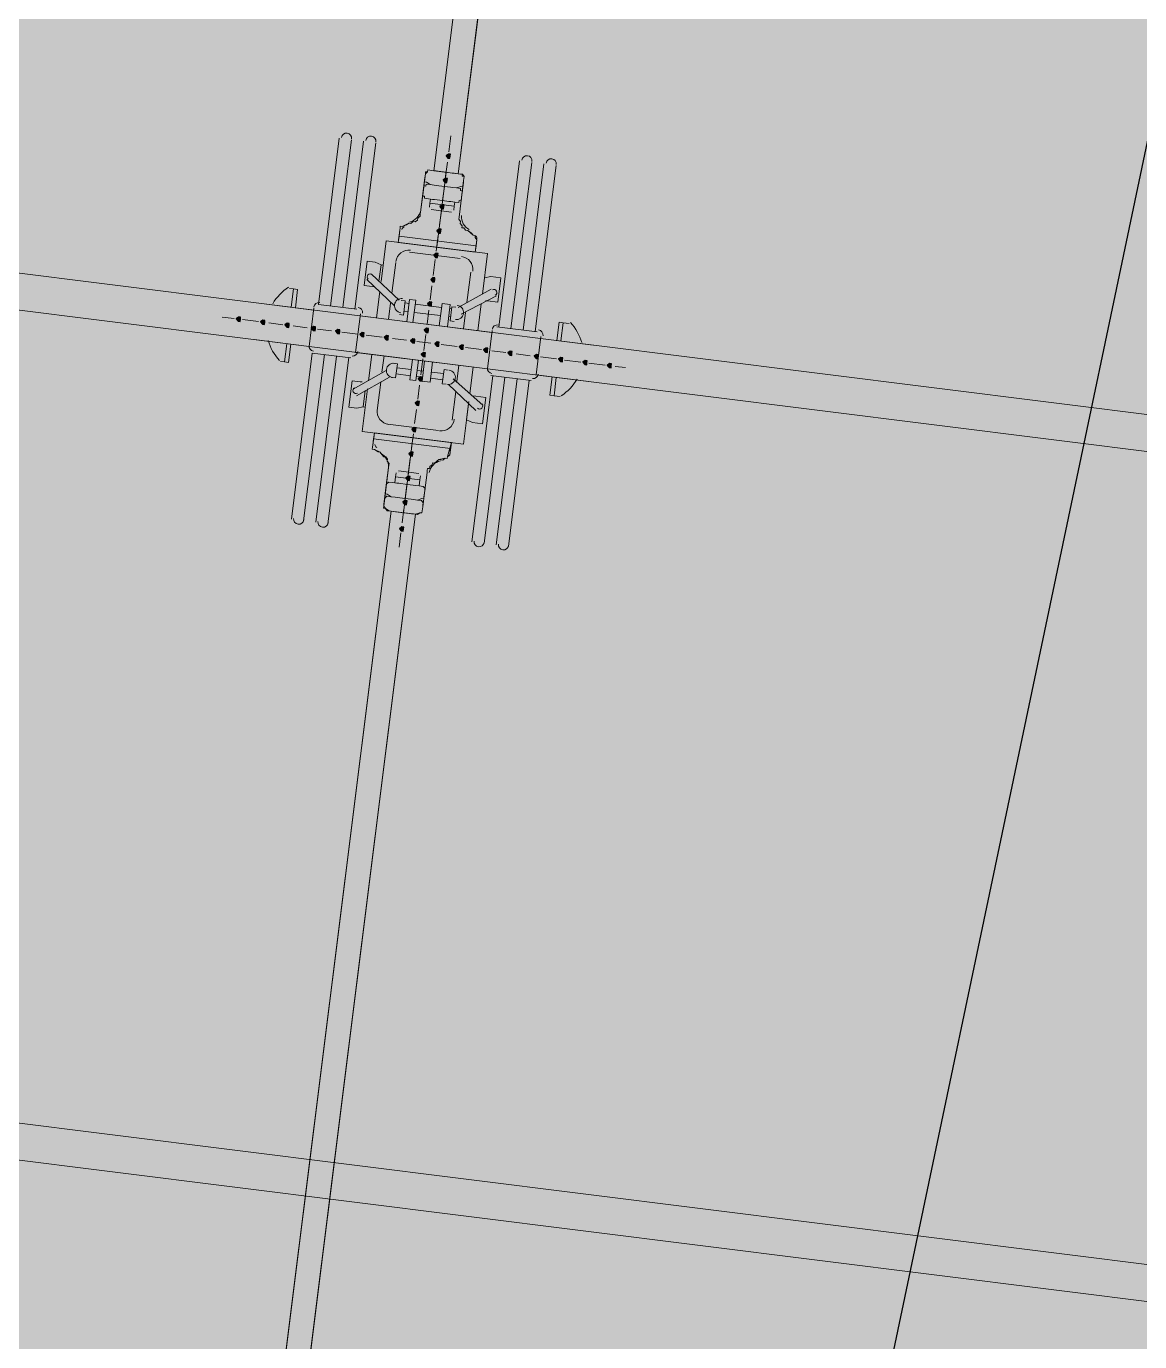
# Model space of a CAD drawing. Header units: metres. Extents: x -4 to 509425, y 7549 to 4732445.
# Drawn here: x 476048.28 to 476052.89, y 4719740.6 to 4719746.05 of the extents above; entities that cross this region are included whole.
import ezdxf

# ---------------------------------------------------------------- set-up
doc = ezdxf.new("R2010")
doc.units = ezdxf.units.M
doc.header["$LTSCALE"] = 0.01
doc.header["$MEASUREMENT"] = 0
doc.layers.get('0').update_dxf_attribs({"lineweight": 0})
for name, color, linetype in [('_SUBESTACIÓN', 1, 'Continuous'), ('PARCELAS', 31, 'Continuous'), ('SUBESTACION LA VID', 253, 'Continuous')]:
    doc.layers.add(name, color=color, linetype=linetype)

# ---------------------------------------------------------------- blocks, each defined once
blk = doc.blocks.new('A$Cfff6051d')
at = {"layer": 'SUBESTACION LA VID', "transparency": 33554687}
h = blk.add_hatch(color=256, dxfattribs=at)
h.dxf.hatch_style = 2
h.paths.add_polyline_path([(476050.0362, 4719745.5111), (476050.0373, 4719745.5195), (476050.0289, 4719745.5206), (476050.0194, 4719745.5132), (476050.0268, 4719745.5038), (476050.0352, 4719745.5027)])
h = blk.add_hatch(color=256, dxfattribs=at)
h.dxf.hatch_style = 2
h.paths.add_polyline_path([(476050.0236, 4719745.4103), (476050.0246, 4719745.4187), (476050.0162, 4719745.4198), (476050.0068, 4719745.4124), (476050.0141, 4719745.403), (476050.0225, 4719745.4019)])
h = blk.add_hatch(color=256, dxfattribs=at)
h.dxf.hatch_style = 2
h.paths.add_polyline_path([(476050.0099, 4719745.3011), (476050.0109, 4719745.3095), (476050.0025, 4719745.3106), (476049.9931, 4719745.3032), (476050.0004, 4719745.2938), (476050.0088, 4719745.2927)])
h = blk.add_hatch(color=256, dxfattribs=at)
h.dxf.hatch_style = 2
h.paths.add_polyline_path([(476049.9972, 4719745.2003), (476049.9983, 4719745.2087), (476049.9899, 4719745.2098), (476049.9804, 4719745.2024), (476049.9878, 4719745.193), (476049.9962, 4719745.1919)])
h = blk.add_hatch(color=256, dxfattribs=at)
h.dxf.hatch_style = 2
h.paths.add_polyline_path([(476049.9846, 4719745.0995), (476049.9857, 4719745.1079), (476049.9773, 4719745.109), (476049.9678, 4719745.1016), (476049.9752, 4719745.0922), (476049.9836, 4719745.0911)])
h = blk.add_hatch(color=256, dxfattribs=at)
h.dxf.hatch_style = 2
h.paths.add_polyline_path([(476049.972, 4719744.9987), (476049.973, 4719745.0071), (476049.9646, 4719745.0082), (476049.9552, 4719745.0008), (476049.9625, 4719744.9914), (476049.9709, 4719744.9903)])
h = blk.add_hatch(color=256, dxfattribs=at)
h.dxf.hatch_style = 2
h.paths.add_polyline_path([(476049.9593, 4719744.8979), (476049.9604, 4719744.9063), (476049.952, 4719744.9074), (476049.9425, 4719744.9), (476049.9499, 4719744.8906), (476049.9583, 4719744.8895)])
h = blk.add_hatch(color=256, dxfattribs=at)
h.dxf.hatch_style = 2
h.paths.add_polyline_path([(476049.1665, 4719744.8352), (476049.1675, 4719744.8436), (476049.1591, 4719744.8446), (476049.1497, 4719744.8373), (476049.157, 4719744.8278), (476049.1654, 4719744.8268)])
h = blk.add_hatch(color=256, dxfattribs=at)
h.dxf.hatch_style = 2
h.paths.add_polyline_path([(476049.2673, 4719744.8226), (476049.2683, 4719744.831), (476049.2599, 4719744.832), (476049.2505, 4719744.8247), (476049.2578, 4719744.8152), (476049.2662, 4719744.8142)])
h = blk.add_hatch(color=256, dxfattribs=at)
h.dxf.hatch_style = 2
h.paths.add_polyline_path([(476049.3681, 4719744.8099), (476049.3692, 4719744.8183), (476049.3608, 4719744.8194), (476049.3513, 4719744.812), (476049.3586, 4719744.8026), (476049.367, 4719744.8015)])
h = blk.add_hatch(color=256, dxfattribs=at)
h.dxf.hatch_style = 2
h.paths.add_polyline_path([(476049.4773, 4719744.7962), (476049.4784, 4719744.8046), (476049.47, 4719744.8057), (476049.4605, 4719744.7983), (476049.4678, 4719744.7889), (476049.4762, 4719744.7878)])
h = blk.add_hatch(color=256, dxfattribs=at)
h.dxf.hatch_style = 2
h.paths.add_polyline_path([(476049.5781, 4719744.7836), (476049.5792, 4719744.792), (476049.5708, 4719744.793), (476049.5613, 4719744.7857), (476049.5687, 4719744.7762), (476049.5771, 4719744.7752)])
h = blk.add_hatch(color=256, dxfattribs=at)
h.dxf.hatch_style = 2
h.paths.add_polyline_path([(476049.9456, 4719744.7887), (476049.9467, 4719744.7971), (476049.9383, 4719744.7982), (476049.9288, 4719744.7908), (476049.9362, 4719744.7814), (476049.9446, 4719744.7803)])
h = blk.add_hatch(color=256, dxfattribs=at)
h.dxf.hatch_style = 2
h.paths.add_polyline_path([(476049.6789, 4719744.771), (476049.68, 4719744.7794), (476049.6716, 4719744.7804), (476049.6621, 4719744.7731), (476049.6695, 4719744.7636), (476049.6779, 4719744.7626)])
h = blk.add_hatch(color=256, dxfattribs=at)
h.dxf.hatch_style = 2
h.paths.add_polyline_path([(476049.7797, 4719744.7583), (476049.7808, 4719744.7667), (476049.7724, 4719744.7678), (476049.7629, 4719744.7604), (476049.7703, 4719744.751), (476049.7787, 4719744.7499)])
h = blk.add_hatch(color=256, dxfattribs=at)
h.dxf.hatch_style = 2
h.paths.add_polyline_path([(476049.8889, 4719744.7446), (476049.89, 4719744.753), (476049.8816, 4719744.7541), (476049.8721, 4719744.7467), (476049.8795, 4719744.7373), (476049.8879, 4719744.7362)])
h = blk.add_hatch(color=256, dxfattribs=at)
h.dxf.hatch_style = 2
h.paths.add_polyline_path([(476049.9897, 4719744.732), (476049.9908, 4719744.7404), (476049.9824, 4719744.7414), (476049.9729, 4719744.7341), (476049.9803, 4719744.7246), (476049.9887, 4719744.7236)])
h = blk.add_hatch(color=256, dxfattribs=at)
h.dxf.hatch_style = 2
h.paths.add_polyline_path([(476049.933, 4719744.6879), (476049.9341, 4719744.6963), (476049.9257, 4719744.6974), (476049.9162, 4719744.69), (476049.9236, 4719744.6806), (476049.932, 4719744.6795)])
h = blk.add_hatch(color=256, dxfattribs=at)
h.dxf.hatch_style = 2
h.paths.add_polyline_path([(476050.0905, 4719744.7194), (476050.0916, 4719744.7278), (476050.0832, 4719744.7288), (476050.0737, 4719744.7215), (476050.0811, 4719744.712), (476050.0895, 4719744.711)])
h = blk.add_hatch(color=256, dxfattribs=at)
h.dxf.hatch_style = 2
h.paths.add_polyline_path([(476050.1913, 4719744.7067), (476050.1924, 4719744.7151), (476050.184, 4719744.7162), (476050.1745, 4719744.7088), (476050.1819, 4719744.6994), (476050.1903, 4719744.6983)])
h = blk.add_hatch(color=256, dxfattribs=at)
h.dxf.hatch_style = 2
h.paths.add_polyline_path([(476050.2921, 4719744.6941), (476050.2932, 4719744.7025), (476050.2848, 4719744.7035), (476050.2753, 4719744.6962), (476050.2827, 4719744.6867), (476050.2911, 4719744.6857)])
h = blk.add_hatch(color=256, dxfattribs=at)
h.dxf.hatch_style = 2
h.paths.add_polyline_path([(476050.4013, 4719744.6804), (476050.4024, 4719744.6888), (476050.394, 4719744.6898), (476050.3845, 4719744.6825), (476050.3919, 4719744.673), (476050.4003, 4719744.672)])
h = blk.add_hatch(color=256, dxfattribs=at)
h.dxf.hatch_style = 2
h.paths.add_polyline_path([(476050.5021, 4719744.6677), (476050.5032, 4719744.6761), (476050.4948, 4719744.6772), (476050.4853, 4719744.6699), (476050.4927, 4719744.6604), (476050.5011, 4719744.6593)])
h = blk.add_hatch(color=256, dxfattribs=at)
h.dxf.hatch_style = 2
h.paths.add_polyline_path([(476050.6029, 4719744.6551), (476050.604, 4719744.6635), (476050.5956, 4719744.6646), (476050.5861, 4719744.6572), (476050.5935, 4719744.6478), (476050.6019, 4719744.6467)])
h = blk.add_hatch(color=256, dxfattribs=at)
h.dxf.hatch_style = 2
h.paths.add_polyline_path([(476050.7037, 4719744.6425), (476050.7048, 4719744.6509), (476050.6964, 4719744.6519), (476050.6869, 4719744.6446), (476050.6943, 4719744.6351), (476050.7027, 4719744.6341)])
h = blk.add_hatch(color=256, dxfattribs=at)
h.dxf.hatch_style = 2
h.paths.add_polyline_path([(476049.9204, 4719744.5871), (476049.9214, 4719744.5955), (476049.913, 4719744.5966), (476049.9036, 4719744.5892), (476049.9109, 4719744.5798), (476049.9193, 4719744.5787)])
h = blk.add_hatch(color=256, dxfattribs=at)
h.dxf.hatch_style = 2
h.paths.add_polyline_path([(476049.9077, 4719744.4863), (476049.9088, 4719744.4947), (476049.9004, 4719744.4958), (476049.8909, 4719744.4884), (476049.8983, 4719744.479), (476049.9067, 4719744.4779)])
h = blk.add_hatch(color=256, dxfattribs=at)
h.dxf.hatch_style = 2
h.paths.add_polyline_path([(476049.894, 4719744.3771), (476049.8951, 4719744.3855), (476049.8867, 4719744.3865), (476049.8772, 4719744.3792), (476049.8846, 4719744.3697), (476049.893, 4719744.3687)])
h = blk.add_hatch(color=256, dxfattribs=at)
h.dxf.hatch_style = 2
h.paths.add_polyline_path([(476049.8814, 4719744.2763), (476049.8825, 4719744.2847), (476049.8741, 4719744.2857), (476049.8646, 4719744.2784), (476049.8719, 4719744.2689), (476049.8803, 4719744.2679)])
h = blk.add_hatch(color=256, dxfattribs=at)
h.dxf.hatch_style = 2
h.paths.add_polyline_path([(476049.8688, 4719744.1755), (476049.8698, 4719744.1839), (476049.8614, 4719744.1849), (476049.852, 4719744.1776), (476049.8593, 4719744.1681), (476049.8677, 4719744.1671)])
h = blk.add_hatch(color=256, dxfattribs=at)
h.dxf.hatch_style = 2
h.paths.add_polyline_path([(476049.8561, 4719744.0747), (476049.8572, 4719744.0831), (476049.8488, 4719744.0841), (476049.8393, 4719744.0768), (476049.8467, 4719744.0673), (476049.8551, 4719744.0663)])
h = blk.add_hatch(color=256, dxfattribs=at)
h.dxf.hatch_style = 2
h.paths.add_polyline_path([(476049.8424, 4719743.9655), (476049.8435, 4719743.9739), (476049.8351, 4719743.9749), (476049.8256, 4719743.9676), (476049.833, 4719743.9581), (476049.8414, 4719743.9571)])
at = {"layer": 'SUBESTACION LA VID', "lineweight": 15}
for p, q in [((476071.0252, 4719742.1716), (475975.2782, 4719754.1753)), ((476071.0063, 4719742.0204), (475975.2593, 4719754.0241)), ((476049.969, 4719745.4513), (476050.644, 4719750.8359)), ((476050.0698, 4719745.4387), (476050.7449, 4719750.8233)), ((476070.5903, 4719738.7022), (475974.8433, 4719750.706)), ((476070.5713, 4719738.551), (475974.8243, 4719750.5548)), ((476049.5763, 4719745.5859), (476049.4899, 4719744.897)), ((476049.5403, 4719744.8907), (476049.6267, 4719745.5795)), ((476049.6771, 4719745.5732), (476049.5907, 4719744.8844)), ((476049.6411, 4719744.8781), (476049.7275, 4719745.5669)), ((476050.0299, 4719745.529), (476050.0383, 4719745.5962)), ((476050.0173, 4719745.4282), (476050.0247, 4719745.487)), ((476050.2376, 4719744.8033), (476050.3239, 4719745.4921)), ((476050.3743, 4719745.4858), (476050.288, 4719744.797)), ((476050.3384, 4719744.7907), (476050.4247, 4719745.4795)), ((476050.4751, 4719745.4732), (476050.3888, 4719744.7843)), ((476049.9322, 4719745.4303), (476049.9248, 4719745.3715)), ((476050.0046, 4719745.3274), (476050.012, 4719745.3862)), ((476050.0845, 4719745.3515), (476050.0918, 4719745.4103)), ((476049.9133, 4719745.2791), (476049.9248, 4719745.3715)), ((476050.0845, 4719745.3515), (476050.0729, 4719745.2591)), ((476049.95, 4719745.3001), (476049.9521, 4719745.3169)), ((476050.0414, 4719745.2801), (476049.9574, 4719745.2906)), ((476049.9584, 4719745.2991), (476049.9584, 4719745.2991)), ((476049.992, 4719745.2266), (476049.9994, 4719745.2854)), ((476050.0424, 4719745.2885), (476050.0424, 4719745.2885)), ((476050.0529, 4719745.3043), (476050.0508, 4719745.2875)), ((476049.8376, 4719745.2203), (476049.8649, 4719745.234)), ((476050.1432, 4719745.1394), (476049.824, 4719745.1794)), ((476049.9783, 4719745.1174), (476049.9867, 4719745.1846)), ((476050.1086, 4719745.2034), (476050.1316, 4719745.1835)), ((476049.7704, 4719745.1605), (476049.7494, 4719744.9925)), ((476050.1904, 4719745.1078), (476049.7704, 4719745.1605)), ((476050.077, 4719745.0879), (476049.867, 4719745.1143)), ((476049.8103, 4719745.0702), (476049.7945, 4719744.9442)), ((476049.9657, 4719745.0166), (476049.9741, 4719745.0838)), ((476050.1904, 4719745.1078), (476050.1694, 4719744.9398)), ((476049.7105, 4719745.023), (476049.8249, 4719744.9148)), ((476050.1211, 4719745.0312), (476050.1053, 4719744.9052)), ((476049.3871, 4719744.9611), (476049.3703, 4719744.9632)), ((476049.4039, 4719744.959), (476049.3944, 4719744.8834)), ((476049.6905, 4719744.9999), (476049.805, 4719744.8917)), ((476049.7441, 4719744.9505), (476049.7304, 4719744.8413)), ((476049.953, 4719744.9158), (476049.9604, 4719744.9746)), ((476050.2061, 4719744.9608), (476050.0685, 4719744.8842)), ((476049.47, 4719744.8739), (476049.2432, 4719744.9024)), ((476049.6495, 4719744.877), (476049.4899, 4719744.897)), ((476049.7892, 4719744.9022), (476049.7808, 4719744.835)), ((476049.8659, 4719744.9011), (476049.8491, 4719744.9032)), ((476049.8564, 4719744.8255), (476049.868, 4719744.9179)), ((476049.8932, 4719744.9147), (476049.868, 4719744.9179)), ((476049.8816, 4719744.8223), (476049.8932, 4719744.9147)), ((476050.0003, 4719744.8842), (476049.8911, 4719744.8979)), ((476049.9908, 4719744.8086), (476050.0024, 4719744.901)), ((476050.036, 4719744.8968), (476050.0024, 4719744.901)), ((476050.0244, 4719744.8044), (476050.036, 4719744.8968)), ((476050.2282, 4719744.9325), (476050.0822, 4719744.8569)), ((476050.1641, 4719744.8978), (476050.1504, 4719744.7886)), ((476049.1413, 4719744.8384), (476049.0909, 4719744.8447)), ((476049.471, 4719744.8823), (476049.451, 4719744.7227)), ((476049.6442, 4719744.6985), (476049.6642, 4719744.8581)), ((476050.2092, 4719744.7813), (476049.6632, 4719744.8497)), ((476049.8617, 4719744.8675), (476049.8449, 4719744.8696)), ((476049.9961, 4719744.8506), (476049.8869, 4719744.8643)), ((476049.9404, 4719744.815), (476049.9478, 4719744.8738)), ((476050.0381, 4719744.8454), (476050.0297, 4719744.8464)), ((476050.0423, 4719744.879), (476050.0339, 4719744.88)), ((476050.0601, 4719744.8853), (476050.0433, 4719744.8874)), ((476050.1, 4719744.8632), (476050.0916, 4719744.796)), ((476049.2421, 4719744.8257), (476049.1749, 4719744.8341)), ((476049.3429, 4719744.8131), (476049.2841, 4719744.8205)), ((476049.4437, 4719744.8004), (476049.3849, 4719744.8078)), ((476049.5445, 4719744.7878), (476049.4857, 4719744.7952)), ((476050.1903, 4719744.6301), (476050.2103, 4719744.7897)), ((476050.2292, 4719744.8044), (476050.3972, 4719744.7833)), ((476050.4875, 4719744.8232), (476050.478, 4719744.7476)), ((476050.5043, 4719744.8211), (476050.5295, 4719744.8179)), ((476049.451, 4719744.7227), (476049.2242, 4719744.7512)), ((476049.6537, 4719744.7741), (476049.5865, 4719744.7825)), ((476049.7545, 4719744.7615), (476049.6873, 4719744.7699)), ((476049.8553, 4719744.7488), (476049.7965, 4719744.7562)), ((476049.9561, 4719744.7362), (476049.8973, 4719744.7436)), ((476049.9267, 4719744.7058), (476049.9351, 4719744.773)), ((476050.0653, 4719744.7225), (476049.9981, 4719744.7309)), ((476050.4119, 4719744.7644), (476050.3919, 4719744.6048)), ((476050.4108, 4719744.756), (476050.6292, 4719744.7286)), ((476049.3783, 4719744.0066), (476049.4647, 4719744.6954)), ((476049.5151, 4719744.6891), (476049.4287, 4719744.0003)), ((476049.6243, 4719744.6754), (476049.4647, 4719744.6954)), ((476049.4791, 4719743.994), (476049.5655, 4719744.6828)), ((476049.6159, 4719744.6765), (476049.5295, 4719743.9876)), ((476050.1903, 4719744.6301), (476049.6442, 4719744.6985)), ((476049.7114, 4719744.6901), (476049.6977, 4719744.5809)), ((476049.7618, 4719744.6838), (476049.7534, 4719744.6166)), ((476050.1661, 4719744.7099), (476050.0989, 4719744.7183)), ((476050.2669, 4719744.6972), (476050.2081, 4719744.7046)), ((476050.3677, 4719744.6846), (476050.3089, 4719744.692)), ((476050.4769, 4719744.6709), (476050.4097, 4719744.6793)), ((476049.3323, 4719744.6608), (476049.3491, 4719744.6587)), ((476049.6337, 4719744.5463), (476049.7713, 4719744.6229)), ((476049.8742, 4719744.627), (476049.8154, 4719744.6344)), ((476049.8794, 4719744.669), (476049.8689, 4719744.585)), ((476049.9046, 4719744.6659), (476049.8941, 4719744.5819)), ((476049.9246, 4719744.6207), (476049.8994, 4719744.6239)), ((476049.9141, 4719744.605), (476049.9225, 4719744.6722)), ((476049.9298, 4719744.6627), (476049.9193, 4719744.5787)), ((476049.9634, 4719744.6585), (476049.9529, 4719744.5745)), ((476050.0726, 4719744.6448), (476050.0642, 4719744.5776)), ((476050.1315, 4719744.6374), (476050.1178, 4719744.5282)), ((476050.5777, 4719744.6583), (476050.5105, 4719744.6667)), ((476050.6785, 4719744.6456), (476050.6113, 4719744.6541)), ((476050.7626, 4719744.6351), (476050.7205, 4719744.6404)), ((476049.6473, 4719744.5189), (476049.7849, 4719744.5956)), ((476049.7481, 4719744.5746), (476049.7334, 4719744.457)), ((476049.871, 4719744.6018), (476049.8122, 4719744.6092)), ((476049.8941, 4719744.5819), (476049.8689, 4719744.585)), ((476049.9214, 4719744.5955), (476049.8962, 4719744.5987)), ((476049.9529, 4719744.5745), (476049.9193, 4719744.5787)), ((476050.0054, 4719744.585), (476049.955, 4719744.5913)), ((476050.0086, 4719744.6102), (476049.9582, 4719744.6165)), ((476050.0201, 4719744.5661), (476050.0033, 4719744.5682)), ((476050.1713, 4719744.4789), (476050.0485, 4719744.5881)), ((476050.2123, 4719744.6017), (476050.1259, 4719743.9129)), ((476050.1763, 4719743.9066), (476050.2627, 4719744.5954)), ((476050.2039, 4719744.6027), (476050.3719, 4719744.5817)), ((476050.3131, 4719744.5891), (476050.2267, 4719743.9002)), ((476050.2771, 4719743.8939), (476050.3635, 4719744.5827)), ((476050.3919, 4719744.6048), (476050.6103, 4719744.5774)), ((476049.6935, 4719744.5473), (476049.6714, 4719744.3709)), ((476049.9014, 4719744.5042), (476049.9088, 4719744.563)), ((476050.1429, 4719744.4568), (476050.0285, 4719744.565)), ((476050.059, 4719744.5356), (476050.0442, 4719744.418)), ((476050.4916, 4719744.5155), (476050.4664, 4719744.5186)), ((476049.8888, 4719744.4033), (476049.8962, 4719744.4622)), ((476050.1136, 4719744.4946), (476050.0914, 4719744.3182)), ((476050.0914, 4719744.3182), (476049.6714, 4719744.3709)), ((476049.9875, 4719744.3739), (476049.7775, 4719744.4002)), ((476049.8762, 4719744.3025), (476049.8835, 4719744.3613)), ((476050.0379, 4719744.2993), (476049.7187, 4719744.3394)), ((476049.7218, 4719744.2963), (476049.7459, 4719744.2847)), ((476049.8625, 4719744.1933), (476049.8709, 4719744.2605)), ((476049.9895, 4719744.2542), (476050.0158, 4719744.2594)), ((476049.7806, 4719744.2207), (476049.77, 4719744.1367)), ((476049.8121, 4719744.1997), (476049.81, 4719744.1829)), ((476049.8205, 4719744.1986), (476049.8205, 4719744.1986)), ((476049.9055, 4719744.1965), (476049.8215, 4719744.207)), ((476049.9045, 4719744.1881), (476049.9045, 4719744.1881)), ((476049.9108, 4719744.1702), (476049.9129, 4719744.187)), ((476049.9296, 4719744.1167), (476049.9402, 4719744.2007)), ((476049.7627, 4719744.0779), (476049.77, 4719744.1367)), ((476049.8498, 4719744.0925), (476049.8583, 4719744.1597)), ((476049.9296, 4719744.1167), (476049.9223, 4719744.0579)), ((476049.0601, 4719738.2018), (476049.7921, 4719744.0401)), ((476049.1609, 4719738.1892), (476049.8929, 4719744.0274)), ((476049.8372, 4719743.9917), (476049.8446, 4719744.0505)), ((476049.8246, 4719743.8909), (476049.8319, 4719743.9497))]:
    blk.add_line(p, q, dxfattribs=at)
at = {"layer": 'SUBESTACION LA VID', "lineweight": 0}
for p, q in [((476049.969, 4719745.4513), (476050.0698, 4719745.4387)), ((476050.041, 4719744.3245), (476050.0253, 4719744.2668))]:
    blk.add_line(p, q, dxfattribs=at)
at = {"layer": 'SUBESTACION LA VID', "lineweight": 15}
for points in [[(476071.0063, 4719742.0204), (476071.0252, 4719742.1716), (475975.2782, 4719754.1753), (475975.2593, 4719754.0241), (476071.0063, 4719742.0204)], [(476049.969, 4719745.4513), (476050.0698, 4719745.4387), (476050.7449, 4719750.8233), (476050.644, 4719750.8359), (476049.969, 4719745.4513)], [(476070.5713, 4719738.551), (476070.5903, 4719738.7022), (475974.8433, 4719750.706), (475974.8243, 4719750.5548), (476070.5713, 4719738.551)], [(476049.8271, 4719745.2046), (476049.8208, 4719745.1542), (476049.9804, 4719745.1342), (476050.0194, 4719745.445), (476049.9858, 4719745.4492), (476049.969, 4719745.4513), (476049.9606, 4719745.4524), (476049.9522, 4719745.4534), (476049.9438, 4719745.4545), (476049.9427, 4719745.4461), (476049.9333, 4719745.4387), (476049.9322, 4719745.4303), (476049.9312, 4719745.4219), (476049.9248, 4719745.3715), (476049.9133, 4719745.2791), (476049.9122, 4719745.2707), (476049.9112, 4719745.2623), (476049.9017, 4719745.255), (476049.9007, 4719745.2466), (476049.8912, 4719745.2392), (476049.8828, 4719745.2403), (476049.8733, 4719745.2329), (476049.8649, 4719745.234), (476049.8555, 4719745.2266), (476049.8376, 4719745.2203), (476049.8292, 4719745.2214), (476049.8282, 4719745.213), (476049.8271, 4719745.2046)], [(476049.9322, 4719745.4303), (476049.9312, 4719745.4219), (476049.9301, 4719745.4135), (476049.9291, 4719745.4051), (476049.9375, 4719745.4041), (476049.9532, 4719745.3936), (476049.97, 4719745.3915), (476049.9784, 4719745.3904), (476050.012, 4719745.3862), (476050.0372, 4719745.383), (476050.0456, 4719745.382), (476050.0624, 4719745.3799), (476050.0803, 4719745.3862), (476050.0887, 4719745.3851), (476050.0897, 4719745.3935), (476050.0908, 4719745.4019), (476050.0918, 4719745.4103), (476050.0929, 4719745.4187), (476050.0939, 4719745.4271), (476050.0855, 4719745.4282), (476050.0866, 4719745.4366), (476050.0698, 4719745.4387), (476050.053, 4719745.4408), (476050.0446, 4719745.4418), (476050.0194, 4719745.445), (476049.9858, 4719745.4492), (476049.9774, 4719745.4503), (476049.9606, 4719745.4524), (476049.9438, 4719745.4545), (476049.9427, 4719745.4461), (476049.9343, 4719745.4471), (476049.9333, 4719745.4387), (476049.9322, 4719745.4303)], [(476050.1463, 4719745.1646), (476050.14, 4719745.1142), (476049.9804, 4719745.1342), (476050.0194, 4719745.445), (476050.0446, 4719745.4418), (476050.053, 4719745.4408), (476050.0614, 4719745.4397), (476050.0698, 4719745.4387), (476050.0782, 4719745.4376), (476050.0866, 4719745.4366), (476050.0939, 4719745.4271), (476050.0929, 4719745.4187), (476050.0918, 4719745.4103), (476050.0908, 4719745.4019), (476050.0845, 4719745.3515), (476050.0729, 4719745.2591), (476050.0718, 4719745.2507), (476050.0792, 4719745.2412), (476050.0781, 4719745.2328), (476050.0855, 4719745.2234), (476050.0844, 4719745.215), (476050.0928, 4719745.2139), (476050.1002, 4719745.2045), (476050.1086, 4719745.2034), (476050.1243, 4719745.1929), (476050.1316, 4719745.1835), (476050.14, 4719745.1824), (476050.139, 4719745.174), (476050.1463, 4719745.1646)], [(476050.0046, 4719745.3274), (476050.0298, 4719745.3242), (476050.0382, 4719745.3232), (476050.055, 4719745.3211), (476050.0718, 4719745.319), (476050.0729, 4719745.3274), (476050.0813, 4719745.3263), (476050.0824, 4719745.3347), (476050.0834, 4719745.3431), (476050.0845, 4719745.3515), (476050.0855, 4719745.3599), (476050.0866, 4719745.3683), (476050.0782, 4719745.3694), (476050.0792, 4719745.3778), (476050.0624, 4719745.3799), (476050.0456, 4719745.382), (476050.0372, 4719745.383), (476050.012, 4719745.3862), (476049.9784, 4719745.3904), (476049.97, 4719745.3915), (476049.9532, 4719745.3936), (476049.9364, 4719745.3957), (476049.9354, 4719745.3873), (476049.927, 4719745.3883), (476049.9259, 4719745.3799), (476049.9248, 4719745.3715), (476049.9238, 4719745.3631), (476049.9227, 4719745.3547), (476049.9217, 4719745.3463), (476049.9301, 4719745.3453), (476049.929, 4719745.3369), (476049.9458, 4719745.3348), (476049.9626, 4719745.3327), (476049.971, 4719745.3316), (476050.0046, 4719745.3274)], [(476050.055, 4719745.3211), (476050.0529, 4719745.3043), (476049.9521, 4719745.3169), (476049.9542, 4719745.3337)], [(476050.1463, 4719745.1646), (476050.1432, 4719745.1394), (476050.14, 4719745.1142), (476049.8208, 4719745.1542), (476049.824, 4719745.1794), (476049.8271, 4719745.2046)], [(476049.679, 4719744.9757), (476049.6916, 4719745.0765), (476049.7252, 4719745.0723), (476049.7494, 4719745.0608)], [(476049.7578, 4719745.0597), (476049.7494, 4719745.0608), (476049.741, 4719744.9935)], [(476050.183, 4719744.9125), (476050.1914, 4719744.9115), (476050.2334, 4719744.9062), (476050.246, 4719745.007), (476050.204, 4719745.0123), (476050.1778, 4719745.007), (476050.1694, 4719744.9398)], [(476049.3776, 4719744.8855), (476049.3871, 4719744.9611), (476049.4039, 4719744.959)], [(476049.679, 4719744.9757), (476049.7126, 4719744.9715), (476049.721, 4719744.9705)], [(476049.826, 4719744.8549), (476049.8428, 4719744.8528), (476049.8501, 4719744.9116), (476049.8333, 4719744.9137)], [(476050.0528, 4719744.8265), (476050.036, 4719744.8286), (476050.0433, 4719744.8874)], [(476050.4948, 4719744.7455), (476050.5043, 4719744.8211), (476050.4875, 4719744.8232)], [(476049.3754, 4719744.7322), (476049.3659, 4719744.6566), (476049.3491, 4719744.6587), (476049.3586, 4719744.7343)], [(476049.8007, 4719744.6533), (476049.8175, 4719744.6512), (476049.8101, 4719744.5924), (476049.7933, 4719744.5945)], [(476050.0275, 4719744.6249), (476050.0107, 4719744.627), (476050.0033, 4719744.5682)], [(476049.6295, 4719744.5809), (476049.6158, 4719744.4717), (476049.6494, 4719744.4675), (476049.6757, 4719744.4727)], [(476049.6295, 4719744.5809), (476049.6631, 4719744.5767), (476049.6715, 4719744.5756)], [(476050.4591, 4719744.5964), (476050.4496, 4719744.5208), (476050.4664, 4719744.5186), (476050.4759, 4719744.5943)], [(476049.6841, 4719744.4717), (476049.6757, 4719744.4727), (476049.6841, 4719744.5399)], [(476050.1335, 4719744.5177), (476050.1419, 4719744.5167), (476050.1839, 4719744.5114), (476050.1702, 4719744.4022), (476050.1282, 4719744.4075), (476050.1041, 4719744.419), (476050.1125, 4719744.4862)], [(476049.7155, 4719744.3142), (476049.7218, 4719744.3646), (476049.8814, 4719744.3445), (476049.8425, 4719744.0337), (476049.8089, 4719744.0379), (476049.7921, 4719744.0401), (476049.7837, 4719744.0411), (476049.7753, 4719744.0422), (476049.7679, 4719744.0516), (476049.7606, 4719744.0611), (476049.7616, 4719744.0695), (476049.7627, 4719744.0779), (476049.77, 4719744.1367), (476049.7806, 4719744.2207), (476049.7816, 4719744.2291), (476049.7827, 4719744.2375), (476049.7753, 4719744.2469), (476049.7764, 4719744.2553), (476049.769, 4719744.2648), (476049.7606, 4719744.2658), (476049.7533, 4719744.2753), (476049.7459, 4719744.2847), (476049.7375, 4719744.2858), (476049.7218, 4719744.2963), (476049.7134, 4719744.2974), (476049.7144, 4719744.3058), (476049.7155, 4719744.3142)], [(476050.0347, 4719744.2741), (476050.0379, 4719744.2993), (476050.041, 4719744.3245), (476049.7218, 4719744.3646), (476049.7187, 4719744.3394), (476049.7155, 4719744.3142)], [(476050.0347, 4719744.2741), (476050.041, 4719744.3245), (476049.8814, 4719744.3445), (476049.8425, 4719744.0337), (476049.8677, 4719744.0306), (476049.8761, 4719744.0295), (476049.8845, 4719744.0285), (476049.8929, 4719744.0274), (476049.9013, 4719744.0264), (476049.9107, 4719744.0337), (476049.9191, 4719744.0327), (476049.9202, 4719744.0411), (476049.9212, 4719744.0495), (476049.9223, 4719744.0579), (476049.9296, 4719744.1167), (476049.9402, 4719744.2007), (476049.9412, 4719744.2091), (476049.9423, 4719744.2175), (476049.9507, 4719744.2164), (476049.9517, 4719744.2248), (476049.9612, 4719744.2322), (476049.9622, 4719744.2406), (476049.9706, 4719744.2395), (476049.9801, 4719744.2469), (476049.9895, 4719744.2542), (476050.0063, 4719744.2521), (476050.0158, 4719744.2594), (476050.0242, 4719744.2584), (476050.0253, 4719744.2668), (476050.0347, 4719744.2741)], [(476049.8572, 4719744.1513), (476049.8824, 4719744.1482), (476049.8908, 4719744.1471), (476049.9076, 4719744.145), (476049.9244, 4719744.1429), (476049.9318, 4719744.1335), (476049.9307, 4719744.1251), (476049.9296, 4719744.1167), (476049.9286, 4719744.1083), (476049.9275, 4719744.0999), (476049.9265, 4719744.0915), (476049.9181, 4719744.0925), (476049.9002, 4719744.0862), (476049.8834, 4719744.0883), (476049.875, 4719744.0894), (476049.8498, 4719744.0925), (476049.8162, 4719744.0967), (476049.8078, 4719744.0978), (476049.791, 4719744.0999), (476049.7753, 4719744.1104), (476049.7669, 4719744.1115), (476049.7679, 4719744.1199), (476049.769, 4719744.1283), (476049.77, 4719744.1367), (476049.7711, 4719744.1451), (476049.7721, 4719744.1535), (476049.7816, 4719744.1608), (476049.7984, 4719744.1587), (476049.8152, 4719744.1566), (476049.8236, 4719744.1556), (476049.8572, 4719744.1513)], [(476049.9076, 4719744.145), (476049.9108, 4719744.1702), (476049.81, 4719744.1829), (476049.8068, 4719744.1577)], [(476049.7627, 4719744.0779), (476049.7637, 4719744.0863), (476049.7648, 4719744.0947), (476049.7742, 4719744.102), (476049.791, 4719744.0999), (476049.8078, 4719744.0978), (476049.8162, 4719744.0967), (476049.8498, 4719744.0925), (476049.875, 4719744.0894), (476049.8834, 4719744.0883), (476049.9002, 4719744.0862), (476049.917, 4719744.0841), (476049.9244, 4719744.0747), (476049.9233, 4719744.0663), (476049.9223, 4719744.0579), (476049.9212, 4719744.0495), (476049.9202, 4719744.0411), (476049.9191, 4719744.0327), (476049.9107, 4719744.0337), (476049.8929, 4719744.0274), (476049.8761, 4719744.0295), (476049.8677, 4719744.0306), (476049.8425, 4719744.0337), (476049.8089, 4719744.0379), (476049.8005, 4719744.039), (476049.7837, 4719744.0411), (476049.7679, 4719744.0516), (476049.7595, 4719744.0527), (476049.7606, 4719744.0611), (476049.7616, 4719744.0695), (476049.7627, 4719744.0779)], [(476049.0601, 4719738.2018), (476049.1609, 4719738.1892), (476049.8929, 4719744.0274), (476049.7921, 4719744.0401), (476049.0601, 4719738.2018)]]:
    blk.add_lwpolyline(points, dxfattribs=at)
at = {"layer": 'SUBESTACION LA VID'}
for points in [[(476050.0362, 4719745.5111), (476050.0373, 4719745.5195), (476050.0289, 4719745.5206), (476050.0194, 4719745.5132), (476050.0268, 4719745.5038), (476050.0352, 4719745.5027)], [(476050.0236, 4719745.4103), (476050.0246, 4719745.4187), (476050.0162, 4719745.4198), (476050.0068, 4719745.4124), (476050.0141, 4719745.403), (476050.0225, 4719745.4019)], [(476050.0099, 4719745.3011), (476050.0109, 4719745.3095), (476050.0025, 4719745.3106), (476049.9931, 4719745.3032), (476050.0004, 4719745.2938), (476050.0088, 4719745.2927)], [(476049.9972, 4719745.2003), (476049.9983, 4719745.2087), (476049.9899, 4719745.2098), (476049.9804, 4719745.2024), (476049.9878, 4719745.193), (476049.9962, 4719745.1919)], [(476049.9846, 4719745.0995), (476049.9857, 4719745.1079), (476049.9773, 4719745.109), (476049.9678, 4719745.1016), (476049.9752, 4719745.0922), (476049.9836, 4719745.0911)], [(476049.972, 4719744.9987), (476049.973, 4719745.0071), (476049.9646, 4719745.0082), (476049.9552, 4719745.0008), (476049.9625, 4719744.9914), (476049.9709, 4719744.9903)], [(476049.9593, 4719744.8979), (476049.9604, 4719744.9063), (476049.952, 4719744.9074), (476049.9425, 4719744.9), (476049.9499, 4719744.8906), (476049.9583, 4719744.8895)], [(476049.1665, 4719744.8352), (476049.1675, 4719744.8436), (476049.1591, 4719744.8446), (476049.1497, 4719744.8373), (476049.157, 4719744.8278), (476049.1654, 4719744.8268)], [(476049.2673, 4719744.8226), (476049.2683, 4719744.831), (476049.2599, 4719744.832), (476049.2505, 4719744.8247), (476049.2578, 4719744.8152), (476049.2662, 4719744.8142)], [(476049.3681, 4719744.8099), (476049.3692, 4719744.8183), (476049.3608, 4719744.8194), (476049.3513, 4719744.812), (476049.3586, 4719744.8026), (476049.367, 4719744.8015)], [(476049.4773, 4719744.7962), (476049.4784, 4719744.8046), (476049.47, 4719744.8057), (476049.4605, 4719744.7983), (476049.4678, 4719744.7889), (476049.4762, 4719744.7878)], [(476049.5781, 4719744.7836), (476049.5792, 4719744.792), (476049.5708, 4719744.793), (476049.5613, 4719744.7857), (476049.5687, 4719744.7762), (476049.5771, 4719744.7752)], [(476049.9456, 4719744.7887), (476049.9467, 4719744.7971), (476049.9383, 4719744.7982), (476049.9288, 4719744.7908), (476049.9362, 4719744.7814), (476049.9446, 4719744.7803)], [(476049.6789, 4719744.771), (476049.68, 4719744.7794), (476049.6716, 4719744.7804), (476049.6621, 4719744.7731), (476049.6695, 4719744.7636), (476049.6779, 4719744.7626)], [(476049.7797, 4719744.7583), (476049.7808, 4719744.7667), (476049.7724, 4719744.7678), (476049.7629, 4719744.7604), (476049.7703, 4719744.751), (476049.7787, 4719744.7499)], [(476049.8889, 4719744.7446), (476049.89, 4719744.753), (476049.8816, 4719744.7541), (476049.8721, 4719744.7467), (476049.8795, 4719744.7373), (476049.8879, 4719744.7362)], [(476049.9897, 4719744.732), (476049.9908, 4719744.7404), (476049.9824, 4719744.7414), (476049.9729, 4719744.7341), (476049.9803, 4719744.7246), (476049.9887, 4719744.7236)], [(476049.933, 4719744.6879), (476049.9341, 4719744.6963), (476049.9257, 4719744.6974), (476049.9162, 4719744.69), (476049.9236, 4719744.6806), (476049.932, 4719744.6795)], [(476050.0905, 4719744.7194), (476050.0916, 4719744.7278), (476050.0832, 4719744.7288), (476050.0737, 4719744.7215), (476050.0811, 4719744.712), (476050.0895, 4719744.711)], [(476050.1913, 4719744.7067), (476050.1924, 4719744.7151), (476050.184, 4719744.7162), (476050.1745, 4719744.7088), (476050.1819, 4719744.6994), (476050.1903, 4719744.6983)], [(476050.2921, 4719744.6941), (476050.2932, 4719744.7025), (476050.2848, 4719744.7035), (476050.2753, 4719744.6962), (476050.2827, 4719744.6867), (476050.2911, 4719744.6857)], [(476050.4013, 4719744.6804), (476050.4024, 4719744.6888), (476050.394, 4719744.6898), (476050.3845, 4719744.6825), (476050.3919, 4719744.673), (476050.4003, 4719744.672)], [(476050.5021, 4719744.6677), (476050.5032, 4719744.6761), (476050.4948, 4719744.6772), (476050.4853, 4719744.6699), (476050.4927, 4719744.6604), (476050.5011, 4719744.6593)], [(476050.6029, 4719744.6551), (476050.604, 4719744.6635), (476050.5956, 4719744.6646), (476050.5861, 4719744.6572), (476050.5935, 4719744.6478), (476050.6019, 4719744.6467)], [(476050.7037, 4719744.6425), (476050.7048, 4719744.6509), (476050.6964, 4719744.6519), (476050.6869, 4719744.6446), (476050.6943, 4719744.6351), (476050.7027, 4719744.6341)], [(476049.9204, 4719744.5871), (476049.9214, 4719744.5955), (476049.913, 4719744.5966), (476049.9036, 4719744.5892), (476049.9109, 4719744.5798), (476049.9193, 4719744.5787)], [(476049.9077, 4719744.4863), (476049.9088, 4719744.4947), (476049.9004, 4719744.4958), (476049.8909, 4719744.4884), (476049.8983, 4719744.479), (476049.9067, 4719744.4779)], [(476049.894, 4719744.3771), (476049.8951, 4719744.3855), (476049.8867, 4719744.3865), (476049.8772, 4719744.3792), (476049.8846, 4719744.3697), (476049.893, 4719744.3687)], [(476049.8814, 4719744.2763), (476049.8825, 4719744.2847), (476049.8741, 4719744.2857), (476049.8646, 4719744.2784), (476049.8719, 4719744.2689), (476049.8803, 4719744.2679)], [(476049.8688, 4719744.1755), (476049.8698, 4719744.1839), (476049.8614, 4719744.1849), (476049.852, 4719744.1776), (476049.8593, 4719744.1681), (476049.8677, 4719744.1671)], [(476049.8561, 4719744.0747), (476049.8572, 4719744.0831), (476049.8488, 4719744.0841), (476049.8393, 4719744.0768), (476049.8467, 4719744.0673), (476049.8551, 4719744.0663)], [(476049.8424, 4719743.9655), (476049.8435, 4719743.9739), (476049.8351, 4719743.9749), (476049.8256, 4719743.9676), (476049.833, 4719743.9581), (476049.8414, 4719743.9571)]]:
    blk.add_lwpolyline(points, close=True, dxfattribs=at)
at = {"layer": 'SUBESTACION LA VID', "lineweight": 0}
for points in [[(476050.0362, 4719745.5111), (476050.0373, 4719745.5195), (476050.0289, 4719745.5206), (476050.0194, 4719745.5132), (476050.0268, 4719745.5038), (476050.0352, 4719745.5027)], [(476050.0236, 4719745.4103), (476050.0246, 4719745.4187), (476050.0162, 4719745.4198), (476050.0068, 4719745.4124), (476050.0141, 4719745.403), (476050.0225, 4719745.4019)], [(476050.0099, 4719745.3011), (476050.0109, 4719745.3095), (476050.0025, 4719745.3106), (476049.9931, 4719745.3032), (476050.0004, 4719745.2938), (476050.0088, 4719745.2927)], [(476049.9972, 4719745.2003), (476049.9983, 4719745.2087), (476049.9899, 4719745.2098), (476049.9804, 4719745.2024), (476049.9878, 4719745.193), (476049.9962, 4719745.1919)], [(476049.9846, 4719745.0995), (476049.9857, 4719745.1079), (476049.9773, 4719745.109), (476049.9678, 4719745.1016), (476049.9752, 4719745.0922), (476049.9836, 4719745.0911)], [(476049.972, 4719744.9987), (476049.973, 4719745.0071), (476049.9646, 4719745.0082), (476049.9552, 4719745.0008), (476049.9625, 4719744.9914), (476049.9709, 4719744.9903)], [(476049.9593, 4719744.8979), (476049.9604, 4719744.9063), (476049.952, 4719744.9074), (476049.9425, 4719744.9), (476049.9499, 4719744.8906), (476049.9583, 4719744.8895)], [(476049.1665, 4719744.8352), (476049.1675, 4719744.8436), (476049.1591, 4719744.8446), (476049.1497, 4719744.8373), (476049.157, 4719744.8278), (476049.1654, 4719744.8268)], [(476049.2673, 4719744.8226), (476049.2683, 4719744.831), (476049.2599, 4719744.832), (476049.2505, 4719744.8247), (476049.2578, 4719744.8152), (476049.2662, 4719744.8142)], [(476049.3681, 4719744.8099), (476049.3692, 4719744.8183), (476049.3608, 4719744.8194), (476049.3513, 4719744.812), (476049.3586, 4719744.8026), (476049.367, 4719744.8015)], [(476049.4773, 4719744.7962), (476049.4784, 4719744.8046), (476049.47, 4719744.8057), (476049.4605, 4719744.7983), (476049.4678, 4719744.7889), (476049.4762, 4719744.7878)], [(476049.5781, 4719744.7836), (476049.5792, 4719744.792), (476049.5708, 4719744.793), (476049.5613, 4719744.7857), (476049.5687, 4719744.7762), (476049.5771, 4719744.7752)], [(476049.9456, 4719744.7887), (476049.9467, 4719744.7971), (476049.9383, 4719744.7982), (476049.9288, 4719744.7908), (476049.9362, 4719744.7814), (476049.9446, 4719744.7803)], [(476049.6789, 4719744.771), (476049.68, 4719744.7794), (476049.6716, 4719744.7804), (476049.6621, 4719744.7731), (476049.6695, 4719744.7636), (476049.6779, 4719744.7626)], [(476049.7797, 4719744.7583), (476049.7808, 4719744.7667), (476049.7724, 4719744.7678), (476049.7629, 4719744.7604), (476049.7703, 4719744.751), (476049.7787, 4719744.7499)], [(476049.8889, 4719744.7446), (476049.89, 4719744.753), (476049.8816, 4719744.7541), (476049.8721, 4719744.7467), (476049.8795, 4719744.7373), (476049.8879, 4719744.7362)], [(476049.9897, 4719744.732), (476049.9908, 4719744.7404), (476049.9824, 4719744.7414), (476049.9729, 4719744.7341), (476049.9803, 4719744.7246), (476049.9887, 4719744.7236)], [(476049.933, 4719744.6879), (476049.9341, 4719744.6963), (476049.9257, 4719744.6974), (476049.9162, 4719744.69), (476049.9236, 4719744.6806), (476049.932, 4719744.6795)], [(476050.0905, 4719744.7194), (476050.0916, 4719744.7278), (476050.0832, 4719744.7288), (476050.0737, 4719744.7215), (476050.0811, 4719744.712), (476050.0895, 4719744.711)], [(476050.1913, 4719744.7067), (476050.1924, 4719744.7151), (476050.184, 4719744.7162), (476050.1745, 4719744.7088), (476050.1819, 4719744.6994), (476050.1903, 4719744.6983)], [(476050.2921, 4719744.6941), (476050.2932, 4719744.7025), (476050.2848, 4719744.7035), (476050.2753, 4719744.6962), (476050.2827, 4719744.6867), (476050.2911, 4719744.6857)], [(476050.4013, 4719744.6804), (476050.4024, 4719744.6888), (476050.394, 4719744.6898), (476050.3845, 4719744.6825), (476050.3919, 4719744.673), (476050.4003, 4719744.672)], [(476050.5021, 4719744.6677), (476050.5032, 4719744.6761), (476050.4948, 4719744.6772), (476050.4853, 4719744.6699), (476050.4927, 4719744.6604), (476050.5011, 4719744.6593)], [(476050.6029, 4719744.6551), (476050.604, 4719744.6635), (476050.5956, 4719744.6646), (476050.5861, 4719744.6572), (476050.5935, 4719744.6478), (476050.6019, 4719744.6467)], [(476050.7037, 4719744.6425), (476050.7048, 4719744.6509), (476050.6964, 4719744.6519), (476050.6869, 4719744.6446), (476050.6943, 4719744.6351), (476050.7027, 4719744.6341)], [(476049.9204, 4719744.5871), (476049.9214, 4719744.5955), (476049.913, 4719744.5966), (476049.9036, 4719744.5892), (476049.9109, 4719744.5798), (476049.9193, 4719744.5787)], [(476049.9077, 4719744.4863), (476049.9088, 4719744.4947), (476049.9004, 4719744.4958), (476049.8909, 4719744.4884), (476049.8983, 4719744.479), (476049.9067, 4719744.4779)], [(476049.894, 4719744.3771), (476049.8951, 4719744.3855), (476049.8867, 4719744.3865), (476049.8772, 4719744.3792), (476049.8846, 4719744.3697), (476049.893, 4719744.3687)], [(476049.8814, 4719744.2763), (476049.8825, 4719744.2847), (476049.8741, 4719744.2857), (476049.8646, 4719744.2784), (476049.8719, 4719744.2689), (476049.8803, 4719744.2679)], [(476049.8688, 4719744.1755), (476049.8698, 4719744.1839), (476049.8614, 4719744.1849), (476049.852, 4719744.1776), (476049.8593, 4719744.1681), (476049.8677, 4719744.1671)], [(476049.8561, 4719744.0747), (476049.8572, 4719744.0831), (476049.8488, 4719744.0841), (476049.8393, 4719744.0768), (476049.8467, 4719744.0673), (476049.8551, 4719744.0663)], [(476049.8424, 4719743.9655), (476049.8435, 4719743.9739), (476049.8351, 4719743.9749), (476049.8256, 4719743.9676), (476049.833, 4719743.9581), (476049.8414, 4719743.9571)]]:
    blk.add_lwpolyline(points, close=True, dxfattribs=at)
for points in [[(476049.9133, 4719745.2791), (476049.9312, 4719745.4219), (476049.9322, 4719745.4303), (476049.9133, 4719745.2791), (476049.9333, 4719745.4387)], [(476049.7218, 4719744.3646), (476049.7144, 4719744.3058), (476049.7218, 4719744.3646), (476049.7144, 4719744.3058)], [(476049.7806, 4719744.2207), (476049.7627, 4719744.0779), (476049.7616, 4719744.0695), (476049.7806, 4719744.2207), (476049.7606, 4719744.0611)]]:
    blk.add_lwpolyline(points, dxfattribs=at)
at = {"layer": 'SUBESTACION LA VID', "lineweight": 15}
for points in [[(476049.6272, 4719745.5837), (476049.6287, 4719745.5953), (476049.6205, 4719745.6059), (476049.6089, 4719745.6074), (476049.5973, 4719745.6088), (476049.5867, 4719745.6006), (476049.5852, 4719745.589)], [(476049.728, 4719745.5711), (476049.7295, 4719745.5827), (476049.7213, 4719745.5933), (476049.7097, 4719745.5947), (476049.6981, 4719745.5962), (476049.6875, 4719745.588), (476049.686, 4719745.5764)], [(476050.3749, 4719745.49), (476050.3763, 4719745.5016), (476050.3681, 4719745.5122), (476050.3565, 4719745.5136), (476050.3449, 4719745.5151), (476050.3343, 4719745.5069), (476050.3329, 4719745.4953)], [(476050.4757, 4719745.4774), (476050.4771, 4719745.489), (476050.4689, 4719745.4996), (476050.4573, 4719745.501), (476050.4457, 4719745.5025), (476050.4351, 4719745.4942), (476050.4337, 4719745.4826)], [(476049.7133, 4719745.0203), (476049.7081, 4719745.025), (476049.7001, 4719745.0246), (476049.6954, 4719745.0195), (476049.6906, 4719745.0143), (476049.691, 4719745.0063), (476049.6961, 4719745.0015)], [(476050.2231, 4719744.9355), (476050.2293, 4719744.9388), (476050.2317, 4719744.9465), (476050.2283, 4719744.9526), (476050.225, 4719744.9588), (476050.2173, 4719744.9612), (476050.2112, 4719744.9578)], [(476049.8386, 4719744.9216), (476049.8223, 4719744.9236), (476049.8075, 4719744.9121), (476049.8055, 4719744.8959), (476049.8035, 4719744.8796), (476049.815, 4719744.8648), (476049.8312, 4719744.8628)], [(476050.058, 4719744.8343), (476050.0743, 4719744.8323), (476050.0891, 4719744.8438), (476050.0911, 4719744.8601), (476050.0931, 4719744.8763), (476050.0816, 4719744.8911), (476050.0654, 4719744.8932)], [(476049.8049, 4719744.6528), (476049.7886, 4719744.6548), (476049.7738, 4719744.6433), (476049.7718, 4719744.6271), (476049.7698, 4719744.6108), (476049.7813, 4719744.596), (476049.7975, 4719744.594)], [(476050.0243, 4719744.5655), (476050.0406, 4719744.5635), (476050.0554, 4719744.575), (476050.0574, 4719744.5913), (476050.0594, 4719744.6075), (476050.0479, 4719744.6223), (476050.0317, 4719744.6243)], [(476049.6398, 4719744.5517), (476049.6336, 4719744.5484), (476049.6312, 4719744.5407), (476049.6346, 4719744.5345), (476049.6379, 4719744.5283), (476049.6456, 4719744.526), (476049.6517, 4719744.5293)], [(476050.1496, 4719744.4669), (476050.1548, 4719744.4621), (476050.1628, 4719744.4625), (476050.1675, 4719744.4677), (476050.1723, 4719744.4728), (476050.1719, 4719744.4809), (476050.1667, 4719744.4856)], [(476049.3872, 4719744.0097), (476049.3858, 4719743.9981), (476049.394, 4719743.9876), (476049.4056, 4719743.9861), (476049.4172, 4719743.9847), (476049.4278, 4719743.9929), (476049.4292, 4719744.0045)], [(476049.488, 4719743.9971), (476049.4866, 4719743.9855), (476049.4948, 4719743.9749), (476049.5064, 4719743.9735), (476049.518, 4719743.972), (476049.5286, 4719743.9802), (476049.53, 4719743.9918)], [(476050.1349, 4719743.916), (476050.1334, 4719743.9044), (476050.1416, 4719743.8938), (476050.1532, 4719743.8924), (476050.1648, 4719743.8909), (476050.1754, 4719743.8992), (476050.1769, 4719743.9108)], [(476050.2357, 4719743.9034), (476050.2342, 4719743.8918), (476050.2424, 4719743.8812), (476050.254, 4719743.8797), (476050.2656, 4719743.8783), (476050.2762, 4719743.8865), (476050.2777, 4719743.8981)]]:
    blk.add_open_spline(points, degree=3, knots=[0, 0, 0, 0, 1, 1, 1, 2, 2, 2, 2], dxfattribs=at)
for points in [[(476049.8676, 4719745.2381), (476049.8911, 4719745.2441), (476049.9091, 4719745.263), (476049.914, 4719745.2867)], [(476050.0824, 4719745.2656), (476050.0813, 4719745.2414), (476050.0941, 4719745.2187), (476050.1154, 4719745.207)], [(476049.8461, 4719745.2186), (476049.8409, 4719745.2175), (476049.8369, 4719745.2134), (476049.8361, 4719745.2081)], [(476050.1469, 4719745.1692), (476050.1474, 4719745.1744), (476050.1446, 4719745.1795), (476050.1398, 4719745.1818)], [(476049.8723, 4719745.1221), (476049.8421, 4719745.1259), (476049.8146, 4719745.1045), (476049.8108, 4719745.0744)], [(476050.13, 4719745.0344), (476050.1338, 4719745.0645), (476050.1124, 4719745.092), (476050.0823, 4719745.0958)], [(476049.3664, 4719744.9685), (476049.3393, 4719744.9512), (476049.3169, 4719744.9276), (476049.3009, 4719744.8997)], [(476049.4952, 4719744.9049), (476049.4836, 4719744.9064), (476049.473, 4719744.8981), (476049.4716, 4719744.8865)], [(476049.6732, 4719744.8613), (476049.6746, 4719744.8729), (476049.6664, 4719744.8834), (476049.6548, 4719744.8849)], [(476050.2344, 4719744.8122), (476050.2228, 4719744.8137), (476050.2122, 4719744.8055), (476050.2108, 4719744.7939)], [(476050.4208, 4719744.7675), (476050.4223, 4719744.7791), (476050.414, 4719744.7897), (476050.4024, 4719744.7912)], [(476050.581, 4719744.7392), (476050.5724, 4719744.7702), (476050.5565, 4719744.7986), (476050.5346, 4719744.8221)], [(476049.2819, 4719744.7479), (476049.2904, 4719744.717), (476049.3064, 4719744.6885), (476049.3283, 4719744.665)], [(476049.4515, 4719744.7269), (476049.4501, 4719744.7153), (476049.4583, 4719744.7048), (476049.4699, 4719744.7033)], [(476049.6295, 4719744.6833), (476049.6411, 4719744.6818), (476049.6517, 4719744.6901), (476049.6532, 4719744.7017)], [(476050.1908, 4719744.6343), (476050.1893, 4719744.6227), (476050.1975, 4719744.6121), (476050.2092, 4719744.6106)], [(476050.3772, 4719744.5896), (476050.3888, 4719744.5881), (476050.3993, 4719744.5963), (476050.4008, 4719744.6079)], [(476050.4965, 4719744.5186), (476050.5236, 4719744.5359), (476050.5461, 4719744.5595), (476050.562, 4719744.5875)], [(476049.7339, 4719744.4612), (476049.7301, 4719744.431), (476049.7515, 4719744.4035), (476049.7817, 4719744.3997)], [(476049.9917, 4719744.3734), (476050.0219, 4719744.3696), (476050.0494, 4719744.391), (476050.0531, 4719744.4211)], [(476049.7244, 4719744.3169), (476049.7239, 4719744.3116), (476049.7267, 4719744.3066), (476049.7315, 4719744.3043)], [(476049.7805, 4719744.2215), (476049.7816, 4719744.2457), (476049.7688, 4719744.2684), (476049.7475, 4719744.2801)], [(476049.9953, 4719744.249), (476049.9718, 4719744.243), (476049.9538, 4719744.2241), (476049.9489, 4719744.2004)], [(476050.0252, 4719744.2675), (476050.0304, 4719744.2685), (476050.0344, 4719744.2727), (476050.0352, 4719744.278)]]:
    blk.add_open_spline(points, degree=3, dxfattribs=at)

msp = doc.modelspace()

# ---------------------------------------------------------------- hatches: boundary and pattern name
at = {"layer": '_SUBESTACIÓN', "transparency": 33554559}
h = msp.add_hatch(color=1, dxfattribs=at)
h.dxf.hatch_style = 1
h.paths.add_polyline_path([(475968.6399, 4719805.825), (476089.9386, 4719790.615), (476078.1686, 4719696.74), (475956.8686, 4719711.9502)])

# ---------------------------------------------------------------- linework, layer by layer
at = {"layer": 'PARCELAS'}
msp.add_lwpolyline([(476049.9346, 4719731.3129), (476067.2306, 4719813.7689)], dxfattribs=at)

# ---------------------------------------------------------------- block references
at = {"linetype": 'Continuous'}
msp.add_blockref('A$Cfff6051d', (0, 0), dxfattribs=at)

doc.saveas('drawing.dxf')
